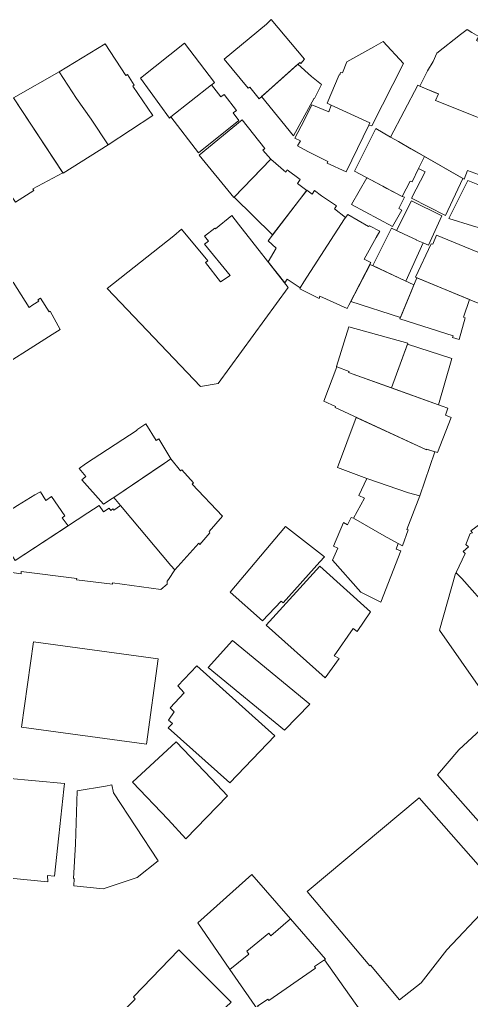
# Model space of a CAD drawing. Header units: metres. Extents: x 560562 to 562005, y 4539029 to 4540676.
# Drawn here: x 561104.2 to 561188.7, y 4540492.4 to 4540675.8 of the extents above; entities that cross this region are included whole.
import ezdxf

# ---------------------------------------------------------------- set-up
doc = ezdxf.new("R2010")
doc.units = ezdxf.units.M
doc.layers.add('B_MESKEN', color=2, linetype='Continuous', lineweight=0)

msp = doc.modelspace()

# ---------------------------------------------------------------- linework, layer by layer
at = {"layer": 'B_MESKEN', "lineweight": 13}
for points in [[(561151.3029, 4540675.8087, 110.2028), (561157.5382, 4540668.4043, 110.2028), (561156.8419, 4540667.6045, 110.2028), (561156.6389, 4540667.7945, 110.2028), (561149.0226, 4540661.0226, 110.2028), (561147.3074, 4540663.1749, 110.2028), (561146.9912, 4540662.9712, 110.2028), (561142.5151, 4540668.4446, 110.2028), (561150.4112, 4540674.9309, 110.2028), (561151.3029, 4540675.8087, 110.2028)], [(561187.9365, 4540673.9387, 120.1053), (561188.8476, 4540673.4016, 120.1053), (561190.1543, 4540672.6545, 120.1053), (561189.7034, 4540671.9351, 120.1053), (561191.711, 4540670.8889, 120.1053), (561191.4059, 4540670.2708, 120.1053), (561196.5534, 4540667.4758, 120.1053), (561196.7889, 4540667.9212, 120.1053), (561202.6077, 4540665.1784, 120.1053), (561199.05, 4540653.8838, 120.1053), (561197.6984, 4540654.4588, 120.1053), (561182.0407, 4540660.7151, 120.1053), (561182.5774, 4540661.9249, 120.1053), (561182.0473, 4540662.1448, 120.1053), (561179.9751, 4540663.0044, 120.1053), (561179.0899, 4540663.3955, 120.1053), (561180.4976, 4540666.2624, 120.1053), (561181.5905, 4540667.9498, 120.1053), (561182.2651, 4540669.5533, 120.1053), (561186.725, 4540673.0112, 120.1053), (561187.9365, 4540673.9387, 120.1053)], [(561120.2176, 4540671.2798, 104.8409), (561124.0887, 4540665.3671, 104.8409), (561124.3972, 4540665.5405, 104.8409), (561125.6264, 4540663.5242, 104.8409), (561125.3972, 4540663.3836, 104.8409), (561129.1459, 4540657.855, 104.8409), (561120.7854, 4540652.3993, 104.8409), (561117.6387, 4540657.2145, 104.8409), (561114.8843, 4540661.0909, 104.8409), (561111.6005, 4540666.0641, 104.8409), (561120.2176, 4540671.2798, 104.8409)], [(561135.0983, 4540671.4062, 109.6034), (561140.6973, 4540664.0261, 109.6034), (561140.1572, 4540663.5849, 109.6034), (561140.1328, 4540663.6161, 109.6034), (561132.5115, 4540657.637, 109.6034), (561132.2674, 4540657.4083, 109.6034), (561126.8665, 4540664.8678, 109.6034), (561135.0983, 4540671.4062, 109.6034)], [(561172.2404, 4540671.7275, 114.3659), (561176.0124, 4540667.6029, 114.3659), (561170.0857, 4540655.9185, 114.3659), (561169.5583, 4540656.0994, 114.3659), (561169.7487, 4540656.4957, 114.3659), (561162.5084, 4540659.8199, 114.3659), (561161.7561, 4540660.1906, 114.3659), (561163.9911, 4540665.5006, 114.3659), (561164.1154, 4540665.4795, 114.3659), (561164.2275, 4540665.922, 114.3659), (561164.6505, 4540665.8356, 114.3659), (561164.6505, 4540665.8356, 114.3659), (561165.4617, 4540667.9085, 114.3659), (561170.5104, 4540670.7046, 114.3659), (561172.2404, 4540671.7275, 114.3659)], [(561149.4755, 4540661.4253, 110.5409), (561150.29, 4540662.1495, 110.5409), (561156.284, 4540667.4789, 110.5409), (561158.8023, 4540665.1917, 110.5409), (561160.7226, 4540663.7042, 110.5409), (561159.3815, 4540661.0799, 110.5409), (561159.3373, 4540661.1069, 110.5409), (561155.4364, 4540654.0864, 110.5409), (561149.4755, 4540661.4253, 110.5409)], [(561120.7851, 4540652.3994, 104.8017), (561112.3961, 4540647.0909, 104.8017), (561103.067, 4540661.185, 104.8017), (561111.6007, 4540666.064, 104.8017), (561114.8843, 4540661.0909, 104.8017), (561117.6385, 4540657.2146, 104.8017), (561120.7851, 4540652.3994, 104.8017)], [(561140.1328, 4540663.6161, 109.1534), (561141.8934, 4540661.3672, 109.1534), (561142.5079, 4540661.7785, 109.1534), (561144.7875, 4540658.8275, 109.1534), (561144.1987, 4540658.3921, 109.1534), (561145.2372, 4540656.9633, 109.1534), (561137.7185, 4540650.8882, 109.1534), (561132.5115, 4540657.637, 109.1534), (561140.1328, 4540663.6161, 109.1534)], [(561199.05, 4540653.8838, 121.6428), (561195.6287, 4540644.8868, 121.6428), (561194.2055, 4540645.3624, 121.6428), (561188.0345, 4540647.5695, 121.6428), (561187.3592, 4540645.99, 121.6428), (561175.0962, 4540652.9934, 121.6428), (561173.6144, 4540653.8091, 121.6428), (561178.723, 4540663.5576, 121.6428), (561179.9751, 4540663.0044, 121.6428), (561182.5774, 4540661.9249, 121.6428), (561182.0407, 4540660.7151, 121.6428), (561197.6984, 4540654.4588, 121.6428), (561199.05, 4540653.8838, 121.6428)], [(561112.3302, 4540647.1902, 104.7284), (561106.7066, 4540644.1771, 104.7284), (561106.9151, 4540643.8617, 104.7284), (561103.4716, 4540641.6472, 104.7284), (561093.8044, 4540656.2261, 104.7284), (561097.1985, 4540658.4146, 104.7284), (561097.4083, 4540658.0499, 104.7284), (561103.0667, 4540661.1852, 104.7284), (561112.3302, 4540647.1902, 104.7284)], [(561155.7118, 4540653.6583, 116.1284), (561157.4376, 4540656.9255, 116.1284), (561158.8685, 4540659.8941, 116.1284), (561162.0715, 4540658.5628, 116.1284), (561162.5084, 4540659.8199, 116.1284), (561169.7487, 4540656.4957, 116.1284), (561169.5583, 4540656.0994, 116.1284), (561165.3394, 4540647.3182, 116.1284), (561161.7322, 4540648.9563, 116.1284), (561161.8963, 4540649.3025, 116.1284), (561158.1603, 4540651.1325, 116.1284), (561156.201, 4540652.2282, 116.1284), (561156.7959, 4540653.1232, 116.1284), (561155.7118, 4540653.6583, 116.1284)], [(561137.804, 4540650.4955, 109.7909), (561145.8601, 4540657.0539, 109.7909), (561150.1286, 4540651.7367, 109.7909), (561149.7122, 4540651.4047, 109.7909), (561151.2072, 4540649.7411, 109.7909), (561144.2692, 4540642.5213, 109.7909), (561137.804, 4540650.4955, 109.7909)], [(561170.8525, 4540655.4732, 113.9383), (561173.6145, 4540653.8092, 113.9383), (561175.0963, 4540652.9934, 113.9383), (561177.4216, 4540651.6653, 113.9383), (561179.9364, 4540650.2291, 113.9383), (561178.8548, 4540647.9911, 113.9383), (561177.6332, 4540645.4632, 113.9383), (561177.3033, 4540645.6328, 113.9383), (561175.7993, 4540642.7459, 113.9383), (561166.8545, 4540647.45, 113.9383), (561170.8525, 4540655.4732, 113.9383)], [(561151.2019, 4540649.7357, 109.4547), (561154.0262, 4540647.3099, 109.4547), (561154.2915, 4540647.7131, 109.4547), (561156.722, 4540645.9454, 109.4547), (561156.2151, 4540645.1892, 109.4547), (561157.9259, 4540643.8582, 109.4547), (561156.5954, 4540642.1312, 109.4547), (561151.5491, 4540635.5627, 109.4547), (561144.3437, 4540642.5987, 109.4547), (561151.2019, 4540649.7357, 109.4547)], [(561177.5432, 4540642.413, 113.1659), (561180.1088, 4540647.365, 113.1659), (561178.8548, 4540647.991, 113.1659), (561179.9365, 4540650.2291, 113.1659), (561187.1591, 4540646.1043, 113.1659), (561183.8906, 4540639.1627, 113.1659), (561177.5432, 4540642.413, 113.1659)], [(561175.8002, 4540642.7474, 112.1909), (561176.228, 4540642.5867, 112.1909), (561175.1623, 4540640.4931, 112.1909), (561175.7185, 4540640.1882, 112.1909), (561173.9562, 4540637.1172, 112.1909), (561166.2981, 4540641.2162, 112.1909), (561169.1555, 4540646.24, 112.1909), (561169.8039, 4540645.8991, 112.1909), (561170.0392, 4540645.7753, 112.1909), (561172.1735, 4540644.6529, 112.1909), (561172.9307, 4540644.2547, 112.1909), (561175.8002, 4540642.7474, 112.1909)], [(561195.2633, 4540635.4323, 120.1053), (561188.9543, 4540637.2454, 120.1053), (561184.513, 4540638.6188, 120.1053), (561188.0594, 4540645.7154, 120.1053), (561190.5355, 4540644.7302, 120.1053), (561194.5792, 4540643.4196, 120.1053), (561197.2681, 4540642.8061, 120.1053), (561196.5909, 4540640.3723, 120.1053), (561195.2633, 4540635.4323, 120.1053)], [(561159.383, 4540643.8744, 113.7874), (561160.7266, 4540642.856, 113.7874), (561163.5093, 4540640.9688, 113.7874), (561163.1009, 4540640.4431, 113.7874), (561165.1814, 4540638.8069, 113.7874), (561165.0126, 4540638.5904, 113.7874), (561157.4062, 4540626.7881, 113.7874), (561156.733, 4540625.6421, 113.7874), (561154.2654, 4540627.2607, 113.7874), (561153.8113, 4540626.5867, 113.7874), (561150.7118, 4540630.5214, 113.7874), (561152.1895, 4540633.0904, 113.7874), (561150.712, 4540634.473, 113.7874), (561156.5955, 4540642.1311, 113.7874), (561157.9643, 4540643.9082, 113.7874), (561158.9519, 4540643.199, 113.7874), (561159.383, 4540643.8744, 113.7874)], [(561177.5555, 4540641.9245, 110.9534), (561183.2272, 4540639.0998, 110.9534), (561180.7247, 4540633.6118, 110.9534), (561179.6978, 4540634.0729, 110.9534), (561178.4624, 4540634.5719, 110.9534), (561178.4897, 4540634.6183, 110.9534), (561176.1841, 4540635.7049, 110.9534), (561174.7456, 4540636.375, 110.9534), (561177.5555, 4540641.9245, 110.9534)], [(561133.0698, 4540635.3828, 117.5909), (561134.5303, 4540636.6252, 117.5909), (561139.4164, 4540630.7127, 117.5909), (561139.0248, 4540630.3825, 117.5909), (561139.0248, 4540630.3825, 117.5909), (561141.8088, 4540626.7721, 117.5909), (561143.5931, 4540627.9878, 117.5909), (561138.7858, 4540633.84, 117.5909), (561139.5375, 4540634.3965, 117.5909), (561139.5375, 4540634.3965, 117.5909), (561138.7959, 4540635.3385, 117.5909), (561140.7729, 4540636.8157, 117.5909), (561140.9005, 4540636.6963, 117.5909), (561143.8969, 4540639.1586, 117.5909), (561145.1586, 4540637.571, 117.5909), (561145.1586, 4540637.571, 117.5909), (561154.483, 4540625.7341, 117.5909), (561141.3679, 4540607.7985, 117.5909), (561138.0721, 4540607.2442, 117.5909), (561125.6034, 4540620.3239, 117.5909), (561120.6361, 4540625.5465, 117.5909), (561133.0698, 4540635.3828, 117.5909)], [(561165.6349, 4540639.3884, 117.4686), (561169.4821, 4540637.0974, 117.4686), (561169.6507, 4540637.2728, 117.4686), (561171.6322, 4540636.2753, 117.4686), (561170.9461, 4540635.0849, 117.4686), (561168.6527, 4540631.0433, 117.4686), (561169.9574, 4540630.3697, 117.4686), (561165.7885, 4540622.3953, 117.4686), (561165.4825, 4540621.8011, 117.4686), (561160.3975, 4540624.108, 117.4686), (561160.2354, 4540623.6886, 117.4686), (561156.6485, 4540625.4981, 117.4686), (561157.4062, 4540626.7881, 117.4686), (561165.0127, 4540638.5903, 117.4686), (561165.6349, 4540639.3884, 117.4686)], [(561173.8036, 4540636.8138, 111.8534), (561176.1841, 4540635.7049, 111.8534), (561178.4897, 4540634.6183, 111.8534), (561178.4624, 4540634.5719, 111.8534), (561179.6978, 4540634.0729, 111.8534), (561176.472, 4540626.9294, 111.8534), (561170.2944, 4540629.8194, 111.8534), (561173.8036, 4540636.8138, 111.8534)], [(561182.2141, 4540635.4988, 123.1428), (561194.1694, 4540630.6141, 123.1428), (561191.2486, 4540622.3649, 123.1428), (561189.375, 4540623.0479, 123.1428), (561178.2934, 4540627.6383, 123.1428), (561181.2423, 4540633.912, 123.1428), (561181.4971, 4540633.8072, 123.1428), (561182.2141, 4540635.4988, 123.1428)], [(561175.4708, 4540620.1043, 118.3686), (561166.1728, 4540623.1305, 118.3686), (561169.7925, 4540630.0542, 118.3686), (561177.9907, 4540626.2189, 118.3686), (561177.5265, 4540625.0924, 118.3686), (561175.4708, 4540620.1043, 118.3686)], [(561188.3598, 4540623.4684, 118.4553), (561187.2614, 4540620.1462, 118.4553), (561187.5613, 4540620.032, 118.4553), (561186.4324, 4540616.0015, 118.4553), (561185.1853, 4540616.3837, 118.4553), (561185.301, 4540616.6795, 118.4553), (561175.3704, 4540619.8604, 118.4553), (561178.5345, 4540627.5384, 118.4553), (561188.3598, 4540623.4684, 118.4553)], [(561176.8283, 4540615.2987, 118.5561), (561173.8095, 4540606.9481, 118.5561), (561165.7786, 4540609.8323, 118.5561), (561165.8476, 4540610.0033, 118.5561), (561163.5951, 4540610.8862, 118.5561), (561163.4959, 4540610.9319, 118.5561), (561165.798, 4540618.3414, 118.5561), (561176.8283, 4540615.2987, 118.5561)], [(561185.11, 4540612.4488, 115.2186), (561182.59, 4540603.7947, 115.2186), (561173.8095, 4540606.9481, 115.2186), (561176.7652, 4540615.1241, 115.2186), (561185.11, 4540612.4488, 115.2186)], [(561163.5951, 4540610.8862, 125.1561), (561165.8476, 4540610.0033, 125.1561), (561165.7786, 4540609.8323, 125.1561), (561183.2637, 4540603.5528, 125.1561), (561184.3307, 4540603.1594, 125.1561), (561183.8995, 4540601.8668, 125.1561), (561184.9643, 4540601.4358, 125.1561), (561182.3698, 4540594.8887, 125.1561), (561180.3698, 4540595.4883, 125.1561), (561180.3211, 4540595.3527, 125.1561), (561163.2338, 4540603.2624, 125.1561), (561163.3063, 4540603.4495, 125.1561), (561161.1436, 4540604.488, 125.1561), (561163.5951, 4540610.8862, 125.1561)], [(561181.9238, 4540595.0225, 117.5811), (561179.1061, 4540586.7527, 117.5811), (561176.9793, 4540587.3263, 117.5811), (561169.1734, 4540590.0266, 117.5811), (561163.706, 4540592.0569, 117.5811), (561167.1881, 4540601.4319, 117.5811), (561180.3211, 4540595.3527, 117.5811), (561180.3698, 4540595.4883, 117.5811), (561181.9238, 4540595.0225, 117.5811)], [(561115.3414, 4540591.8718, 116.4625), (561116.5805, 4540592.735, 116.4625), (561126.1876, 4540599.0215, 116.4625), (561126.161, 4540599.0941, 116.4625), (561127.8139, 4540600.2124, 116.4625), (561129.8006, 4540597.1396, 116.4625), (561130.2874, 4540597.4455, 116.4625), (561132.4894, 4540593.7192, 116.4625), (561131.2764, 4540592.8079, 116.4625), (561130.7797, 4540592.4745, 116.4625), (561121.8436, 4540586.4771, 116.4625), (561121.5514, 4540586.2984, 116.4625), (561119.9467, 4540585.2302, 116.4625), (561115.8669, 4540589.7858, 116.4625), (561116.6172, 4540590.4162, 116.4625), (561115.3414, 4540591.8718, 116.4625)], [(561142.1772, 4540582.9637, 121.675), (561139.6794, 4540580.1137, 121.675), (561139.8355, 4540579.8248, 121.675), (561137.9371, 4540577.6988, 121.675), (561137.7335, 4540577.9132, 121.675), (561133.2885, 4540572.9114, 121.675), (561132.5234, 4540573.7702, 121.675), (561125.0457, 4540582.6672, 121.675), (561123.1129, 4540584.967, 121.675), (561121.8436, 4540586.4771, 121.675), (561131.2764, 4540592.8079, 121.675), (561132.4894, 4540593.7192, 121.675), (561134.3058, 4540591.4721, 121.675), (561134.5733, 4540591.6501, 121.675), (561136.7657, 4540589.2177, 121.675), (561136.4761, 4540588.9414, 121.675), (561142.1772, 4540582.9637, 121.675)], [(561179.1061, 4540586.7527, 127.0311), (561176.6761, 4540580.5032, 127.0311), (561176.9169, 4540580.4192, 127.0311), (561175.8427, 4540577.4105, 127.0311), (561175.0525, 4540577.8563, 127.0311), (561172.4506, 4540579.324, 127.0311), (561166.6948, 4540582.5709, 127.0311), (561168.7557, 4540586.3327, 127.0311), (561167.6866, 4540586.8373, 127.0311), (561169.1734, 4540590.0266, 127.0311), (561176.9793, 4540587.3263, 127.0311), (561179.1061, 4540586.7527, 127.0311)], [(561098.2811, 4540581.4772, 121.0375), (561098.2811, 4540581.4772, 121.0375), (561102.1206, 4540575.2109, 121.0375), (561102.8028, 4540575.6944, 121.0375), (561103.4005, 4540574.6815, 121.0375), (561103.4005, 4540574.6815, 121.0375), (561111.6919, 4540580.1126, 121.0375), (561113.3009, 4540581.1664, 121.0375), (561112.1599, 4540582.6526, 121.0375), (561112.6703, 4540583.058, 121.0375), (561110.218, 4540586.6179, 121.0375), (561109.1449, 4540585.9036, 121.0375), (561108.1583, 4540587.5429, 121.0375), (561107.0571, 4540586.9503, 121.0375), (561103.8464, 4540584.948, 121.0375), (561101.9511, 4540583.766, 121.0375), (561098.2811, 4540581.4772, 121.0375)], [(561171.8255, 4540566.8611, 125.7186), (561168.0679, 4540568.7481, 125.7186), (561162.7277, 4540574.7607, 125.7186), (561163.7735, 4540576.9933, 125.7186), (561162.9529, 4540577.3834, 125.7186), (561164.8002, 4540581.7937, 125.7186), (561165.5886, 4540581.3579, 125.7186), (561166.2241, 4540582.728, 125.7186), (561166.6948, 4540582.5709, 125.7186), (561172.4506, 4540579.324, 125.7186), (561175.0525, 4540577.8563, 125.7186), (561174.6428, 4540576.8017, 125.7186), (561175.5596, 4540576.4869, 125.7186), (561171.8255, 4540566.8611, 125.7186)], [(561198.5984, 4540578.6627, 125.7179), (561202.7971, 4540575.9252, 125.7179), (561201.6715, 4540574.4593, 125.7179), (561197.6202, 4540570.5409, 125.7179), (561195.5131, 4540568.503, 125.7179), (561193.4469, 4540566.5046, 125.7179), (561192.2569, 4540565.3537, 125.7179), (561186.9283, 4540571.3166, 125.7179), (561186.0303, 4540572.2264, 125.7179), (561185.9027, 4540572.4624, 125.7179), (561187.5558, 4540575.9769, 125.7179), (561187.1818, 4540576.35, 125.7179), (561188.1779, 4540577.2141, 125.7179), (561187.7286, 4540577.681, 125.7179), (561188.5229, 4540579.7367, 125.7179), (561188.9319, 4540579.8672, 125.7179), (561188.6071, 4540580.2177, 125.7179), (561191.9393, 4540582.6516, 125.7179), (561198.5984, 4540578.6627, 125.7179)], [(561153.9659, 4540581.0293, 122.8311), (561161.2751, 4540575.3724, 122.8311), (561160.3659, 4540574.4015, 122.8311), (561153.5321, 4540566.7668, 122.8311), (561153.1533, 4540567.0955, 122.8311), (561149.6351, 4540563.3847, 122.8311), (561143.6127, 4540568.7602, 122.8311), (561153.9659, 4540581.0293, 122.8311)], [(561160.376, 4540573.6322, 125.4561), (561169.8837, 4540565.0892, 125.4561), (561167.3533, 4540561.4361, 125.4561), (561166.6025, 4540561.9735, 125.4561), (561163.0794, 4540556.8645, 125.4561), (561163.9769, 4540556.3553, 125.4561), (561161.3968, 4540552.7251, 125.4561), (561150.3565, 4540562.5842, 125.4561), (561160.376, 4540573.6322, 125.4561)], [(561196.9531, 4540559.4457, 129.8821), (561198.8213, 4540556.7424, 129.8821), (561190.8952, 4540550.0459, 129.8821), (561182.7696, 4540561.6798, 129.8821), (561185.7865, 4540572.2678, 129.8821), (561186.0303, 4540572.2264, 129.8821), (561186.9283, 4540571.3166, 129.8821), (561192.2569, 4540565.3536, 129.8821), (561190.139, 4540563.7896, 129.8821), (561191.5125, 4540561.4322, 129.8821), (561191.3518, 4540561.0929, 129.8821), (561194.4389, 4540557.2728, 129.8821), (561196.9531, 4540559.4457, 129.8821)], [(561130.1211, 4540556.3136, 116.1625), (561127.939, 4540540.3432, 116.1625), (561104.5519, 4540543.5313, 116.1625), (561106.8078, 4540559.5036, 116.1625), (561130.1211, 4540556.3136, 116.1625)], [(561144.0588, 4540559.7253, 119.3875), (561158.5415, 4540547.8368, 119.3875), (561153.7507, 4540542.9518, 119.3875), (561139.4695, 4540554.6993, 119.3875), (561144.0588, 4540559.7253, 119.3875)], [(561137.3587, 4540554.9773, 127.4875), (561151.9628, 4540541.8778, 127.4875), (561143.5666, 4540533.141, 127.4875), (561132.037, 4540543.387, 127.4875), (561132.8503, 4540544.2333, 127.4875), (561132.0721, 4540544.8433, 127.4875), (561133.1377, 4540546.3755, 127.4875), (561132.4054, 4540547.108, 127.4875), (561134.985, 4540549.9417, 127.4875), (561133.7952, 4540551.2443, 127.4875), (561137.3587, 4540554.9773, 127.4875)], [(561190.4784, 4540543.0754, 138.0571), (561193.1156, 4540543.1218, 138.0571), (561197.3259, 4540538.6507, 138.0571), (561203.0929, 4540531.1894, 138.0571), (561202.9562, 4540531.0941, 138.0571), (561202.5791, 4540531.6622, 138.0571), (561198.8702, 4540528.4598, 138.0571), (561198.8884, 4540528.2761, 138.0571), (561198.903, 4540528.129, 138.0571), (561196.5115, 4540525.9567, 138.0571), (561196.4869, 4540525.0796, 138.0571), (561193.3704, 4540522.1772, 138.0571), (561182.4108, 4540534.6325, 138.0571), (561186.3765, 4540539.2977, 138.0571), (561190.4784, 4540543.0754, 138.0571)], [(561140.1513, 4540533.8426, 122.575), (561140.1513, 4540533.8426, 122.575), (561143.1353, 4540530.6955, 122.575), (561135.3358, 4540522.6295, 122.575), (561132.0203, 4540526.2286, 122.575), (561132.0203, 4540526.2286, 122.575), (561125.3693, 4540533.2565, 122.575), (561133.5274, 4540540.7741, 122.575), (561140.1513, 4540533.8426, 122.575)], [(561109.5315, 4540514.6093, 130.0499), (561099.8616, 4540515.5546, 130.0499), (561100.0482, 4540516.7853, 130.0499), (561098.5565, 4540517.0102, 130.0499), (561098.7472, 4540519.9235, 130.0499), (561099.2096, 4540519.9357, 130.0499), (561099.5503, 4540523.6221, 130.0499), (561099.8453, 4540526.2738, 130.0499), (561100.3166, 4540529.6272, 130.0499), (561099.8516, 4540529.711, 130.0499), (561100.1582, 4540532.8437, 130.0499), (561101.6486, 4540532.6669, 130.0499), (561101.7846, 4540533.9684, 130.0499), (561112.601, 4540532.9573, 130.0499), (561112.4817, 4540531.9447, 130.0499), (561111.5933, 4540523.1964, 130.0499), (561110.7704, 4540515.6516, 130.0499), (561109.4523, 4540515.7608, 130.0499), (561109.5315, 4540514.6093, 130.0499)], [(561130.1545, 4540518.521, 130.6874), (561126.1939, 4540515.4116, 130.6874), (561119.8688, 4540513.297, 130.6874), (561114.3985, 4540513.849, 130.6874), (561114.4555, 4540515.226, 130.6874), (561114.3135, 4540515.2168, 130.6874), (561114.7026, 4540521.6685, 130.6874), (561114.9994, 4540531.6029, 130.6874), (561120.3105, 4540532.4648, 130.6874), (561121.4487, 4540532.7113, 130.6874), (561121.7796, 4540531.2539, 130.6874), (561130.1545, 4540518.521, 130.6874)], [(561175.2915, 4540492.5695, 144.5417), (561169.8798, 4540499.0336, 144.5417), (561169.7244, 4540498.9048, 144.5417), (561158.0024, 4540512.81, 144.5417), (561178.9521, 4540530.2881, 144.5417), (561194.6168, 4540512.5278, 144.5417), (561191.4226, 4540509.6444, 144.5417), (561184.1181, 4540501.8942, 144.5417), (561179.3172, 4540495.7185, 144.5417), (561175.2915, 4540492.5695, 144.5417)], [(561144.8524, 4540499.2425, 133.6794), (561143.5676, 4540498.2004, 133.6794), (561137.539, 4540506.9212, 133.6794), (561147.6802, 4540515.9987, 133.6794), (561154.8851, 4540507.666, 133.6794), (561153.5291, 4540506.4998, 133.6794), (561153.5291, 4540506.4998, 133.6794), (561151.2092, 4540504.5047, 133.6794), (561150.8565, 4540504.998, 133.6794), (561146.7499, 4540501.6098, 133.6794), (561147.1039, 4540501.0687, 133.6794), (561144.8524, 4540499.2425, 133.6794)], [(561143.5676, 4540498.2004, 134.7669), (561147.1039, 4540501.0687, 134.7669), (561146.7499, 4540501.6098, 134.7669), (561150.8565, 4540504.998, 134.7669), (561151.2092, 4540504.5047, 134.7669), (561154.8851, 4540507.666, 134.7669), (561161.4402, 4540500.132, 134.7669), (561161.2736, 4540500.0079, 134.7669), (561159.3897, 4540498.7519, 134.7669), (561159.5649, 4540498.4728, 134.7669), (561150.8241, 4540492.4231, 134.7669), (561150.6361, 4540492.6549, 134.7669), (561148.7055, 4540491.3504, 134.7669), (561148.9114, 4540491.0504, 134.7669), (561148.6376, 4540490.8665, 134.7669), (561143.5676, 4540498.2004, 134.7669)], [(561124.7372, 4540487.031, 133.5294), (561124.0196, 4540487.8195, 133.5294), (561122.5089, 4540489.4504, 133.5294), (561125.8381, 4540492.6815, 133.5294), (561125.5397, 4540493.0762, 133.5294), (561134.0422, 4540501.8747, 133.5294), (561143.8288, 4540492.116, 133.5294), (561140.9642, 4540489.4507, 133.5294), (561140.9642, 4540489.4507, 133.5294), (561135.5127, 4540484.3784, 133.5294), (561135.7375, 4540484.1044, 133.5294), (561131.399, 4540479.7108, 133.5294), (561124.7372, 4540487.031, 133.5294)], [(561150.8241, 4540492.4231, 144.5553), (561159.5649, 4540498.4728, 144.5553), (561159.5649, 4540498.4728, 144.5553), (561159.3897, 4540498.7519, 144.5553), (561161.2736, 4540500.0079, 144.5553), (561170.9342, 4540486.358, 144.5553), (561164.717, 4540482.2202, 144.5553), (561157.4556, 4540478.5986, 144.5553), (561148.7055, 4540491.3504, 144.5553), (561150.6361, 4540492.6549, 144.5553), (561150.8241, 4540492.4231, 144.5553)]]:
    msp.add_polyline3d(points, close=True, dxfattribs=at)
for points in [[(561103.0121, 4540626.7514, 113.575), (561105.9979, 4540621.9728, 113.575), (561106.7296, 4540622.5075, 113.575), (561107.8059, 4540623.174, 113.575), (561107.6363, 4540623.4411, 113.575), (561108.133, 4540623.7329, 113.575), (561109.7423, 4540621.175, 113.575), (561109.9378, 4540621.3029, 113.575), (561111.8182, 4540617.8934, 113.575), (561110.3089, 4540616.9106, 113.575), (561098.0817, 4540609.2252, 113.575)], [(561103.4005, 4540574.6815, 121.45), (561116.9799, 4540583.5762, 121.45), (561119.0955, 4540584.9755, 121.45), (561119.9438, 4540583.7771, 121.45), (561120.9896, 4540584.4641, 121.45), (561121.2986, 4540584.0084, 121.45), (561121.6617, 4540584.3111, 121.45), (561121.8413, 4540584.0716, 121.45), (561123.1129, 4540584.967, 121.45), (561125.0457, 4540582.6672, 121.45), (561132.5234, 4540573.7702, 121.45), (561133.2885, 4540572.9114, 121.45), (561132.0987, 4540571.1217, 121.45), (561131.8091, 4540570.8454, 121.45), (561131.8084, 4540570.2469, 121.45), (561131.8084, 4540570.2469, 121.45), (561130.6214, 4540569.2875, 121.45), (561121.6316, 4540570.5138, 121.45), (561121.5886, 4540570.2685, 121.45), (561114.8625, 4540571.0422, 121.45), (561114.9049, 4540571.3119, 121.45), (561104.5272, 4540572.6234, 121.45), (561104.4894, 4540572.1829, 121.45), (561101.4839, 4540572.6159, 121.45)]]:
    msp.add_polyline3d(points, dxfattribs=at)

doc.saveas('drawing.dxf')
